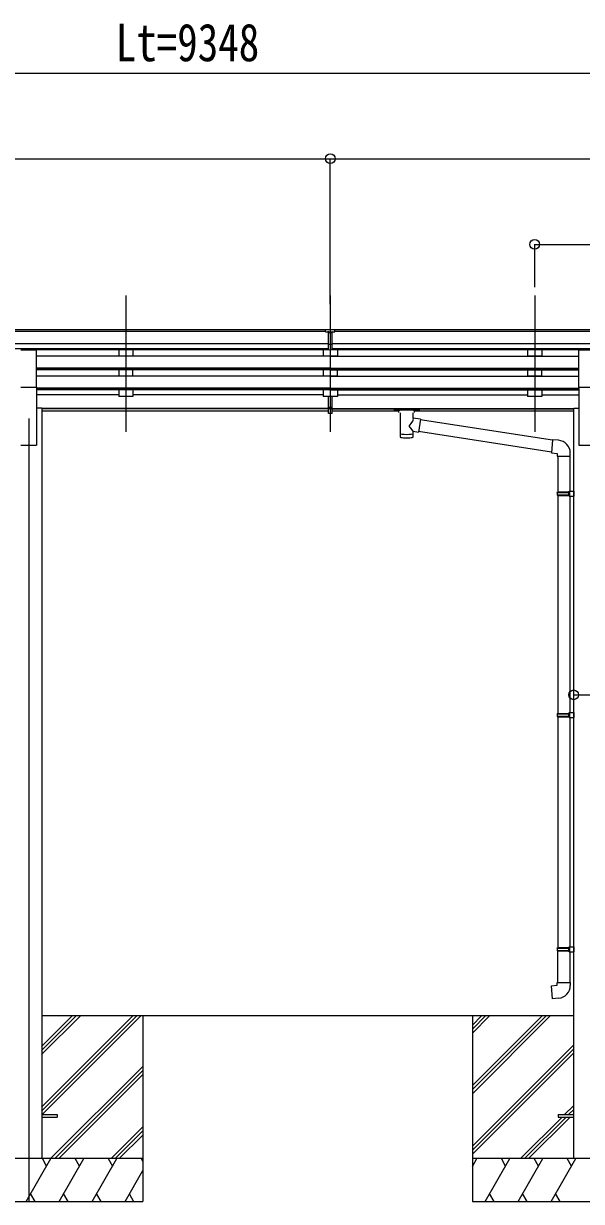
# Model space of a CAD drawing. Units: millimetres, scale not verified. Extents: x -16832 to 16820, y -11892 to 11880.
# Drawn here: x -3957 to -2003, y -6850 to -2723 of the extents above; entities that cross this region are included whole.
import ezdxf
from ezdxf.enums import TextEntityAlignment as Align

# ---------------------------------------------------------------- set-up
doc = ezdxf.new("R2010")
doc.units = ezdxf.units.MM
doc.header["$LTSCALE"] = 50
for name, color, linetype in [('0-4_YKK_12', 2, 'Continuous'), ('0-5_YKK_13', 4, 'Continuous'), ('0-6_YKK_A1', 4, 'Continuous'), ('0-7_YKK_D', 6, 'Continuous')]:
    doc.layers.add(name, color=color, linetype=linetype)
doc.styles.add('ＭＳ ゴシック', font='')
doc.styles.get('ＭＳ ゴシック').set_extended_font_data('MS Gothic')

msp = doc.modelspace()

# ---------------------------------------------------------------- linework, layer by layer
at = {"layer": '0-4_YKK_12'}
for p, q in [((-3598.92, -3675.6), (-3598.92, -4153.11)), ((-2882.92, -3675.6), (-2882.92, -4153.11)), ((-2166.72, -3675.6), (-2166.72, -4153.11)), ((-3938.92, -4106.43), (-3938.92, -6850))]:
    msp.add_line(p, q, dxfattribs=at)
at = {"layer": '0-5_YKK_13'}
for p, q in [((-2899.42, -3803.03), (-2899.42, -3795.19)), ((-2899.42, -3803.03), (-2889.42, -3803.03)), ((-2882.92, -3803.85), (-2889.42, -3803.45)), ((-2889.42, -3805.03), (-2876.42, -3805.03)), ((-2876.42, -3803.51), (-2882.92, -3803.83)), ((-2876.42, -3866.66), (-2876.42, -3801.38)), ((-3966.42, -3865.63), (-3911.42, -3865.63)), ((-3911.42, -3997.43), (-3911.42, -3865.63)), ((-2889.42, -3846.55), (-2882.92, -3846.72)), ((-2889.42, -3865.6), (-2882.92, -3866)), ((-2882.92, -3846.72), (-2876.42, -3846.55)), ((-2882.92, -3866), (-2876.42, -3865.6)), ((-2012.22, -3997.43), (-2012.22, -3865.63)), ((-2012.22, -3865.63), (-1957.22, -3865.63)), ((-3966.42, -3997.43), (-3911.42, -3997.43)), ((-2012.22, -3997.43), (-1957.22, -3997.43)), ((-2889.42, -4066.84), (-2889.42, -4029.36)), ((-2876.42, -4066.84), (-2876.42, -4029.36)), ((-2889.42, -4066.84), (-2876.42, -4066.84)), ((-2889.42, -4089.08), (-2889.42, -4066.84)), ((-2889.42, -4072.24), (-2876.42, -4072.24)), ((-2876.42, -4089.08), (-2876.42, -4066.84)), ((-2658.72, -4073.6), (-2658.72, -4079.36)), ((-2658.72, -4073.79), (-2658.72, -4075.33)), ((-2656.72, -4072.94), (-2573.72, -4072.94)), ((-2656.72, -4075.11), (-2573.72, -4075.11)), ((-2656.72, -4080.02), (-2642.22, -4080.02)), ((-2642.22, -4085.67), (-2642.22, -4079.12)), ((-2588.22, -4085.67), (-2588.22, -4079.12)), ((-2588.22, -4080.02), (-2573.72, -4080.02)), ((-2571.72, -4073.6), (-2571.72, -4079.36)), ((-2889.42, -4088.02), (-2882.92, -4088.41)), ((-2882.92, -4088.41), (-2876.42, -4088.02)), ((-2638.12, -4086.59), (-2638.14, -4172.03)), ((-2592.32, -4105.33), (-2592.32, -4086.59)), ((-2567.1, -4109.24), (-2592.32, -4105.32)), ((-2567.1, -4109.24), (-2574.12, -4154.5)), ((-2104.11, -4183.13), (-2567.41, -4111.25)), ((-2592.3, -4172.03), (-2592.32, -4151.36)), ((-2592.32, -4151.67), (-2574.12, -4154.5)), ((-2107.78, -4225.06), (-2573.85, -4152.76)), ((-2083.11, -4183.09), (-2103.95, -4181.26)), ((-2088.03, -4238.83), (-2042.03, -4238.83)), ((-2085.92, -4238.83), (-2085.92, -4364.07)), ((-2043.92, -4238.83), (-2043.92, -4361.51)), ((-2042.03, -4238.83), (-2042.03, -4227.92)), ((-2087.92, -4366.07), (-2086.92, -4364.07)), ((-2087.92, -4366.07), (-2043.92, -4366.07)), ((-2087.92, -4366.07), (-2087.92, -4374.07)), ((-2087.92, -4374.07), (-2043.92, -4374.07)), ((-2087.92, -4374.07), (-2086.92, -4376.07)), ((-2086.92, -4364.07), (-2043.92, -4364.07)), ((-2048.4, -4366.07), (-2048.83, -4364.07)), ((-2045.92, -4361.57), (-2029.92, -4361.1)), ((-2045.92, -4363.57), (-2045.92, -4361.57)), ((-2045.92, -4363.57), (-2043.92, -4363.57)), ((-2029.92, -4361.1), (-2029.92, -4379.04)), ((-2086.92, -4376.07), (-2043.92, -4376.07)), ((-2085.92, -4376.07), (-2085.92, -5139.95)), ((-2045.92, -4378.57), (-2045.92, -4376.57)), ((-2045.92, -4378.57), (-2029.92, -4379.04)), ((-2043.92, -4378.63), (-2043.92, -5137.39)), ((-2087.92, -5141.95), (-2086.92, -5139.95)), ((-2087.92, -5141.95), (-2043.92, -5141.95)), ((-2087.92, -5141.95), (-2087.92, -5149.95)), ((-2087.92, -5149.95), (-2043.92, -5149.95)), ((-2087.92, -5149.95), (-2086.92, -5151.95)), ((-2086.92, -5139.95), (-2043.92, -5139.95)), ((-2086.92, -5151.95), (-2043.92, -5151.95)), ((-2085.92, -5151.95), (-2085.92, -5960.44)), ((-2048.4, -5141.95), (-2048.83, -5139.95)), ((-2045.92, -5137.45), (-2029.92, -5136.97)), ((-2045.92, -5139.45), (-2045.92, -5137.45)), ((-2045.92, -5139.45), (-2043.92, -5139.45)), ((-2045.92, -5154.45), (-2045.92, -5152.45)), ((-2045.92, -5154.45), (-2029.92, -5154.92)), ((-2043.92, -5154.5), (-2043.92, -5957.88)), ((-2029.92, -5136.97), (-2029.92, -5154.92)), ((-2087.92, -5962.44), (-2086.92, -5960.44)), ((-2087.92, -5962.44), (-2043.92, -5962.44)), ((-2087.92, -5962.44), (-2087.92, -5970.44)), ((-2087.92, -5970.44), (-2043.92, -5970.44)), ((-2087.92, -5970.44), (-2086.92, -5972.44)), ((-2086.92, -5960.44), (-2043.92, -5960.44)), ((-2086.92, -5972.44), (-2043.92, -5972.44)), ((-2085.92, -6082.44), (-2085.92, -5972.44)), ((-2048.4, -5962.44), (-2048.83, -5960.44)), ((-2045.92, -5957.94), (-2029.92, -5957.47)), ((-2045.92, -5959.94), (-2045.92, -5957.94)), ((-2045.92, -5959.94), (-2043.92, -5959.94)), ((-2045.92, -5974.94), (-2045.92, -5972.94)), ((-2045.92, -5974.94), (-2029.92, -5975.41)), ((-2043.92, -5975), (-2043.92, -6082.44)), ((-2029.92, -5957.47), (-2029.92, -5975)), ((-2087.92, -6082.44), (-2041.92, -6082.44)), ((-2087.92, -6092.44), (-2087.92, -6082.44)), ((-2041.92, -6082.44), (-2041.92, -6093.36)), ((-3893.92, -6545.5), (-3839.12, -6545.5)), ((-3893.92, -6554.5), (-3839.12, -6554.5)), ((-3839.12, -6545.5), (-3839.12, -6554.5)), ((-2084.92, -6545.5), (-2084.92, -6554.5)), ((-2084.92, -6545.5), (-2030.12, -6545.5)), ((-2084.92, -6554.5), (-2030.12, -6554.5))]:
    msp.add_line(p, q, dxfattribs=at)
for points in [[(-2899.42, -3795.19), (-2881.42, -3795.03), (-2866.42, -3795.17)], [(-2876.42, -3802.99), (-2866.42, -3802.9), (-2866.42, -3795.17)], [(-2876.42, -3866.66), (-2882.92, -3867.06), (-2889.42, -3866.66), (-2889.42, -3801.32)], [(-2876.42, -3847.66), (-2879.68, -3847.74), (-2882.92, -3847.82), (-2886.16, -3847.74), (-2889.42, -3847.66)], [(-2658.72, -4073.6), (-2658.68, -4073.41), (-2658.6, -4073.27), (-2658.5, -4073.17), (-2658.4, -4073.11), (-2658.28, -4073.07), (-2657.99, -4073.01), (-2657.5, -4072.96), (-2656.95, -4072.94), (-2656.72, -4072.94)], [(-2658.72, -4079.36), (-2658.68, -4079.55), (-2658.6, -4079.69), (-2658.5, -4079.78), (-2658.4, -4079.84), (-2658.28, -4079.89), (-2657.99, -4079.95), (-2657.5, -4080), (-2656.95, -4080.02), (-2656.72, -4080.02)], [(-2573.72, -4072.94), (-2573.37, -4072.94), (-2572.84, -4072.97), (-2572.39, -4073.02), (-2572.08, -4073.09), (-2571.92, -4073.19), (-2571.8, -4073.33), (-2571.73, -4073.51), (-2571.72, -4073.6)], [(-2573.72, -4080.02), (-2573.37, -4080.02), (-2572.84, -4079.99), (-2572.39, -4079.94), (-2572.08, -4079.86), (-2571.92, -4079.77), (-2571.8, -4079.63), (-2571.73, -4079.45), (-2571.72, -4079.36)], [(-2876.42, -4089.08), (-2882.92, -4089.48), (-2889.42, -4089.08)], [(-2103.95, -4181.26), (-2107.95, -4227.09), (-2088.03, -4228.83), (-2088.03, -4238.83)], [(-2048.4, -4366.07), (-2048.4, -4374.07), (-2048.83, -4376.07)], [(-2045.92, -4376.57), (-2043.92, -4376.57), (-2043.92, -4363.57)], [(-2048.4, -5141.95), (-2048.4, -5149.95), (-2048.83, -5151.95)], [(-2045.92, -5152.45), (-2043.92, -5152.45), (-2043.92, -5139.45)], [(-2048.4, -5962.44), (-2048.4, -5970.44), (-2048.83, -5972.44)], [(-2045.92, -5972.94), (-2043.92, -5972.94), (-2043.92, -5959.94)], [(-2083, -6138.19), (-2103.83, -6140.01), (-2107.84, -6094.19), (-2087.92, -6092.44)]]:
    msp.add_lwpolyline(points, dxfattribs=at)
for centre, start, end in [((-2087.03, -4227.92), 0, 85), ((-2086.92, -6093.36), 275, 0)]:
    msp.add_arc(centre, 45, start, end, dxfattribs=at)
for centre, major_axis, ratio, start_param, end_param in [((-2858.35, -3805.34), (24.57, -1.51), 0.121868, 3.1422238, 3.1491027), ((-2656.72, -4075.33), (2, 0), 0.109601, 1.5707963, 3.1415927), ((-2615.22, -4079.12), (27, 0), 0.070066, 6.2831853, 9.424778), ((-2604.22, -4083.1), (16, 0), 0.361356, 6.2636979, 6.2831853), ((-2573.72, -4075.33), (2, 0), 0.109601, 0, 1.5707963), ((-2615.22, -4131.87), (-22.81, -26.62), 0.234429, 1.6855472, 3.1268519), ((-2615.22, -4159.59), (22.91, 0), 0.122865, 3.1415927, 6.2831853), ((-2612.67, -4129.23), (20.32, -22.25), 0.045535, 0.0389954, 1.3075346), ((-2615.22, -4172.03), (22.92, 0), 0.101955, 3.1415499, 6.2833984)]:
    msp.add_ellipse(centre, major_axis=major_axis, ratio=ratio, start_param=start_param, end_param=end_param, dxfattribs=at)
at = {"layer": '0-6_YKK_A1'}
for p, q in [((-2899.42, -3796.6), (-7888.42, -3796.6)), ((1406.78, -3796.6), (-2866.22, -3796.6)), ((-2899.42, -3801.82), (-7888.42, -3801.82)), ((-2889.42, -3801.82), (-2889.42, -3801.82)), ((1406.78, -3801.82), (-2866.22, -3801.82)), ((-2889.42, -3845.35), (-7888.42, -3845.35)), ((-2889.42, -3863.2), (-7888.42, -3863.2)), ((-2889.42, -3866.45), (-3911.42, -3866.45)), ((-3623.92, -3866.55), (-3623.92, -3888.42)), ((-3573.92, -3866.55), (-3573.92, -3888.42)), ((-2907.92, -3866.55), (-2907.92, -3888.42)), ((1406.78, -3845.35), (-2876.22, -3845.35)), ((1406.78, -3863.2), (-2876.22, -3863.2)), ((-2012.22, -3866.45), (-2876.22, -3866.45)), ((-2857.92, -3866.55), (-2857.92, -3888.42)), ((-2191.72, -3866.55), (-2191.72, -3888.42)), ((-2141.72, -3866.55), (-2141.72, -3888.42)), ((-2882.92, -3888.52), (-3911.42, -3888.52)), ((-3573.92, -3888.42), (-3623.92, -3888.42)), ((-2857.92, -3888.42), (-2907.92, -3888.42)), ((-2882.72, -3888.52), (-2012.22, -3888.52)), ((-2141.72, -3888.42), (-2191.72, -3888.42)), ((-2882.92, -3930.39), (-3911.42, -3930.39)), ((-2882.92, -3931.89), (-3911.42, -3931.89)), ((-2882.92, -3936.21), (-3911.42, -3936.21)), ((-2882.92, -3958.62), (-3911.42, -3958.62)), ((-3623.92, -3936.21), (-3623.92, -3958.52)), ((-3573.92, -3958.52), (-3623.92, -3958.52)), ((-3573.92, -3958.52), (-3573.92, -3936.21)), ((-2907.92, -3936.21), (-2907.92, -3958.52)), ((-2857.92, -3958.52), (-2907.92, -3958.52)), ((-2882.72, -3930.39), (-2012.22, -3930.39)), ((-2882.72, -3931.89), (-2012.22, -3931.89)), ((-2882.72, -3936.21), (-2012.22, -3936.21)), ((-2882.72, -3958.62), (-2012.22, -3958.62)), ((-2857.92, -3958.52), (-2857.92, -3936.21)), ((-2191.72, -3936.21), (-2191.72, -3958.52)), ((-2141.72, -3958.52), (-2191.72, -3958.52)), ((-2141.72, -3958.52), (-2141.72, -3936.21)), ((-3911.42, -3997.43), (-3911.42, -4200)), ((-2882.92, -4000.5), (-3911.42, -4000.5)), ((-2882.92, -4001.99), (-3911.42, -4001.99)), ((-2882.72, -4000.5), (-2012.22, -4000.5)), ((-2882.72, -4001.99), (-2012.22, -4001.99)), ((-2012.22, -3997.43), (-2012.22, -4200)), ((-2882.92, -4006.31), (-3911.42, -4006.31)), ((-3623.92, -4024.41), (-3911.42, -4024.41)), ((-3623.92, -4006.31), (-3623.92, -4029.36)), ((-3573.92, -4029.36), (-3623.92, -4029.36)), ((-3573.92, -4006.31), (-3573.92, -4029.36)), ((-2907.92, -4024.41), (-3573.92, -4024.41)), ((-2907.92, -4006.31), (-2907.92, -4029.36)), ((-2857.92, -4029.36), (-2907.92, -4029.36)), ((-2882.72, -4006.31), (-2012.22, -4006.31)), ((-2857.92, -4006.31), (-2857.92, -4029.36)), ((-2857.72, -4024.41), (-2191.72, -4024.41)), ((-2191.72, -4006.31), (-2191.72, -4029.36)), ((-2141.72, -4029.36), (-2191.72, -4029.36)), ((-2141.72, -4006.31), (-2141.72, -4029.36)), ((-2141.72, -4024.41), (-2012.22, -4024.41)), ((-3893.72, -4071), (-3911.42, -4071)), ((-3893.72, -4071), (-3893.72, -6700)), ((-2889.42, -4071.43), (-3893.72, -4071.43)), ((-2889.42, -4072.82), (-3893.72, -4072.82)), ((-2889.42, -4080.51), (-3893.72, -4080.51)), ((-2876.22, -4071.43), (-2029.92, -4071.43)), ((-2876.22, -4072.82), (-2029.92, -4072.82)), ((-2642.22, -4080.51), (-2876.22, -4080.51)), ((-2029.92, -4080.51), (-2588.22, -4080.51)), ((-2029.92, -6700), (-2029.92, -4071)), ((-2029.92, -4071), (-2012.22, -4071)), ((-3966.42, -4200), (-3911.42, -4200)), ((-2012.22, -4200), (-1957.22, -4200)), ((-2029.92, -6200), (-3893.92, -6200)), ((-3893.92, -6519.48), (-3574.44, -6200)), ((-3893.92, -6533.62), (-3560.3, -6200)), ((-3893.92, -6335.63), (-3758.29, -6200)), ((-3893.92, -6321.49), (-3772.43, -6200)), ((-3893.92, -6307.35), (-3786.57, -6200)), ((-3891.66, -6545.5), (-3546.16, -6200)), ((-3539.12, -6200), (-3539.12, -6850)), ((-2384.92, -6200), (-2384.92, -6850)), ((-2384.92, -6444.18), (-2140.74, -6200)), ((-2384.92, -6458.32), (-2126.6, -6200)), ((-2384.92, -6472.46), (-2112.46, -6200)), ((-2384.92, -6260.33), (-2324.59, -6200)), ((-2384.92, -6246.19), (-2338.73, -6200)), ((-2384.92, -6232.05), (-2352.87, -6200)), ((-2384.92, -6656.31), (-2030.12, -6301.51)), ((-2384.92, -6670.45), (-2030.12, -6315.65)), ((-2384.92, -6684.59), (-2030.12, -6329.79)), ((-3862.31, -6700), (-3539.12, -6376.81)), ((-3848.17, -6700), (-3539.12, -6390.95)), ((-3834.03, -6700), (-3539.12, -6405.09)), ((-2061.98, -6545.5), (-2030.12, -6513.64)), ((-2216.48, -6700), (-2070.98, -6554.5)), ((-2202.34, -6700), (-2056.84, -6554.5)), ((-2188.19, -6700), (-2042.69, -6554.5)), ((-2047.84, -6545.5), (-2030.12, -6527.78)), ((-2033.69, -6545.5), (-2030.12, -6541.93)), ((-3650.18, -6700), (-3539.12, -6588.94)), ((-3636.04, -6700), (-3539.12, -6603.08)), ((-3621.89, -6700), (-3539.12, -6617.23)), ((-3539.12, -6700), (-4339.12, -6700)), ((-3947.96, -6850), (-3861.36, -6700)), ((-3876.36, -6725.98), (-3891.36, -6700)), ((-3832.49, -6850), (-3745.89, -6700)), ((-3760.89, -6725.98), (-3775.89, -6700)), ((-3717.02, -6850), (-3630.42, -6700)), ((-3660.42, -6700), (-3645.42, -6725.98)), ((-3544.95, -6700), (-3539.12, -6710.1)), ((-1584.92, -6700), (-2384.92, -6700)), ((-2384.92, -6727.5), (-2369.04, -6700)), ((-2340.17, -6850), (-2253.57, -6700)), ((-2268.57, -6725.98), (-2283.57, -6700)), ((-2224.7, -6850), (-2138.1, -6700)), ((-2153.1, -6725.98), (-2168.1, -6700)), ((-2109.23, -6850), (-2022.63, -6700)), ((-2037.63, -6725.98), (-2052.63, -6700)), ((-3601.55, -6850), (-3539.12, -6741.86)), ((-4339.12, -6850), (-3539.12, -6850)), ((-3932.96, -6824.02), (-3917.97, -6850)), ((-3817.5, -6824.02), (-3802.5, -6850)), ((-3702.03, -6824.02), (-3687.03, -6850)), ((-3586.56, -6824.02), (-3571.56, -6850)), ((-2384.92, -6850), (-1584.92, -6850)), ((-2325.18, -6824.02), (-2310.18, -6850)), ((-2209.7, -6824.02), (-2194.71, -6850)), ((-2094.23, -6824.02), (-2079.23, -6850))]:
    msp.add_line(p, q, dxfattribs=at)
at = {"layer": '0-7_YKK_D'}
for p, q in [((-7714.92, -2896.6), (1233.28, -2896.6)), ((-7894.92, -3196.6), (-2882.92, -3196.6)), ((-2882.92, -3706.18), (-2882.92, -3195.6)), ((-2882.72, -3706.18), (-2882.72, -3195.6)), ((-2882.72, -3196.6), (1413.28, -3196.6)), ((-2166.72, -3646.71), (-2166.72, -3495.6)), ((-2166.72, -3496.6), (-1450.72, -3496.6))]:
    msp.add_line(p, q, dxfattribs=at)
msp.add_lwpolyline([(-2029.92, -5075), (-1939.52, -5075), (-1656.32, -5075)], dxfattribs=at)
for centre in [(-2882.92, -3196.6), (-2882.72, -3196.6), (-2166.72, -3496.6), (-2029.92, -5075)]:
    msp.add_circle(centre, 17, dxfattribs=at)

# ---------------------------------------------------------------- texts
at = {"layer": '0-7_YKK_D', "style": 'ＭＳ ゴシック', "width": 0.8}
msp.add_text('Lt=9348', height=132, dxfattribs=at).set_placement((-3634.42, -2894.6), align=Align.BOTTOM_LEFT)

doc.saveas('drawing.dxf')
